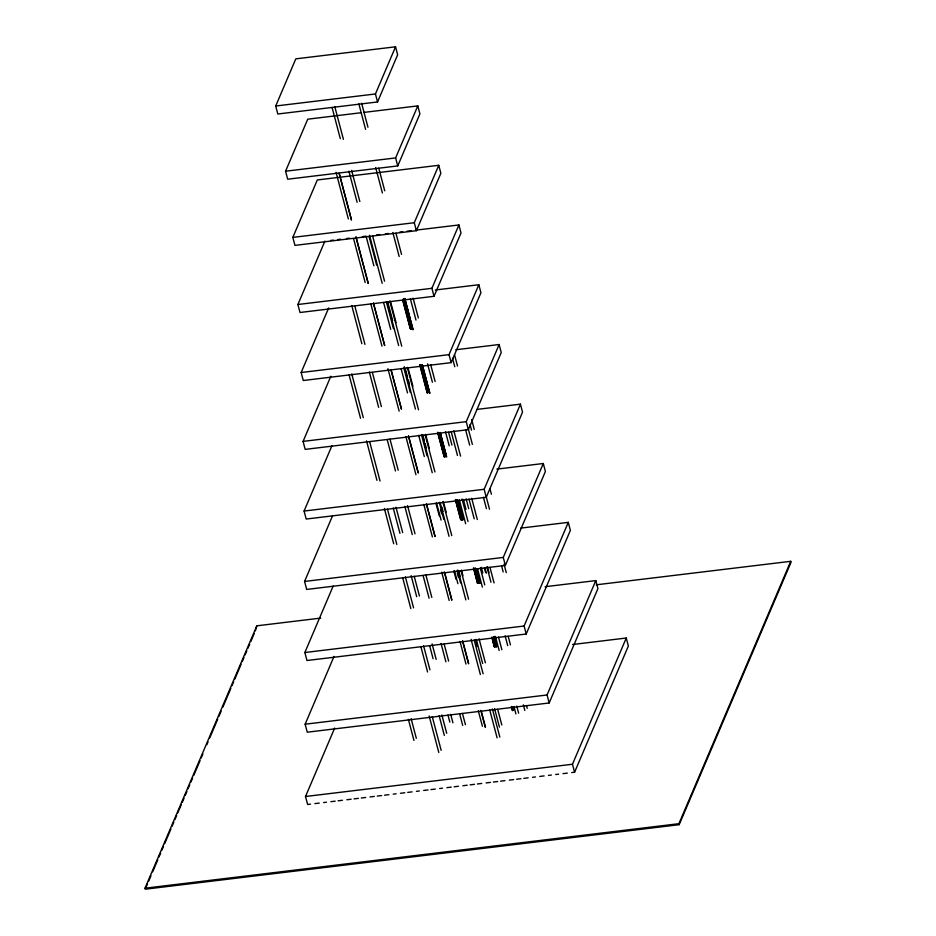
<?xml version="1.0" encoding="UTF-8"?>
<svg xmlns="http://www.w3.org/2000/svg" width="936" height="936" viewBox="0 0 936 936"><rect width="100%" height="100%" fill="white"/><g stroke="black" fill="none" stroke-linecap="round" stroke-linejoin="round"><path stroke-width="1.4" d="M275.699 106.014L295.799 58.851L395.542 46.8L397.648 54.791L377.559 101.954L277.816 114.005L275.699 106.014L375.441 93.963L395.542 46.8M364.221 112.367L417.795 105.885L419.913 113.876L397.741 165.918L287.68 179.209L285.562 171.218L307.733 119.188L361.319 112.706M292.839 237.393L317.304 179.969L438.75 165.298L440.868 173.289L416.391 230.712L294.945 245.384L292.839 237.393L414.285 222.721L438.75 165.298M415.678 230.174L458.909 224.956L461.015 232.947L434.011 296.303L300 312.495L297.894 304.504L324.897 241.149M435.334 289.996L478.822 284.743L480.94 292.734L451.14 362.641L303.264 380.507L301.158 372.516L328.653 307.979M397.741 165.918L395.624 157.927L417.795 105.885M455.809 349.76L499.134 344.53L501.24 352.521L468.363 429.671L305.183 449.385L303.077 441.394L330.853 376.214M477.208 409.383L520.428 404.165L522.534 412.156L486.252 497.285L306.201 519.047L304.083 511.056L331.859 445.875M596.326 584.801L790.733 561.308L791.002 562.302L679.173 824.686L145.267 889.2L144.998 888.205L256.827 625.821L320.662 618.099M145.829 887.866L147.549 883.841M148.684 881.162L150.965 875.815M152.685 871.802L157.81 859.751M158.956 857.072L160.664 853.059M161.811 850.379L163.519 846.366M164.666 843.687L170.937 828.957M172.084 826.277L173.792 822.264M174.927 819.585L176.647 815.572M177.781 812.893L181.21 804.855M182.344 802.187L184.064 798.162M185.199 795.495L186.907 791.47M188.054 788.791L189.762 784.777M190.909 782.098L192.617 778.085M193.752 775.406L200.035 760.687M201.17 758.008L202.89 753.995M206.879 744.623L208.014 741.944M209.734 737.919L217.714 719.187M218.86 716.508L221.142 711.149M222.85 707.136L230.841 688.393M231.976 685.714L233.696 681.7M234.831 679.021L241.114 664.291M242.249 661.612L243.957 657.598M245.103 654.919L246.811 650.906M247.958 648.227L249.666 644.214M250.813 641.534L254.229 633.508M255.376 630.829L256.827 625.821M496.887 469.111L543.301 463.507L545.407 471.498L505.37 565.426L306.68 589.434L304.574 581.443L332.596 515.689M434.011 296.303L431.905 288.311L458.909 224.956M520.673 528.115L568.281 522.37L570.387 530.361L526.207 634.011L306.973 660.512L304.855 652.521L333.169 586.065M451.14 362.641L449.034 354.65L478.822 284.743M545.115 586.72L595.811 580.601L597.928 588.592L549.175 702.971L307.254 732.198L305.136 724.207L334.047 656.382M310.53 804.141L307.628 804.492L305.51 796.501L334.702 728.021M468.363 429.671L466.257 421.668L499.134 344.53M486.252 497.285L484.146 489.294L520.428 404.165M505.37 565.426L503.264 557.435L543.301 463.507M526.207 634.011L524.101 626.02L568.281 522.37M549.175 702.971L547.069 694.98L595.811 580.601M571.685 772.586L574.587 772.235L572.469 764.244L626.266 638.024L572.575 644.518M574.587 772.235L628.372 646.015L626.266 638.024M679.173 824.686L678.916 823.692L790.733 561.308M285.562 171.218L395.624 157.927M330.654 240.447L333.544 240.096M337.861 239.581L340.739 239.23M346.507 238.528L349.385 238.189M362.361 236.621L365.239 236.27M376.763 234.877L379.653 234.526M385.41 233.836L388.3 233.485M399.824 232.093L402.702 231.742M407.031 231.215L411.349 230.701M297.894 304.504L431.905 288.311M301.158 372.516L449.034 354.65M303.077 441.394L466.257 421.668M304.083 511.056L484.146 489.294M304.574 581.443L503.264 557.435M304.855 652.521L524.101 626.02M305.136 724.207L547.069 694.98M305.51 796.501L572.469 764.244M314.882 803.615L319.235 803.088M323.587 802.562L326.488 802.21M330.841 801.684L335.193 801.157M338.095 800.807L342.447 800.28M346.8 799.753L351.152 799.227M354.054 798.876L358.406 798.35M361.308 797.998L365.66 797.472M370.012 796.945L374.365 796.419M377.266 796.08L381.619 795.553M384.52 795.202L388.873 794.676M393.225 794.149L396.127 793.798M400.479 793.272L404.832 792.745M407.733 792.394L412.086 791.868M416.438 791.341L419.34 790.99M423.692 790.464L428.045 789.937M430.946 789.586L435.298 789.06M439.651 788.533L442.552 788.182M446.905 787.656L451.257 787.129M454.159 786.778L458.511 786.252M462.864 785.737L467.216 785.21M470.118 784.859L474.47 784.333M477.372 783.982L481.736 783.455M486.088 782.929L490.441 782.402M493.342 782.051L497.695 781.525M500.596 781.174L504.949 780.647M509.301 780.121L513.653 779.594M516.555 779.243L520.907 778.717M523.809 778.366L528.161 777.839M532.514 777.313L535.415 776.962M539.768 776.435L544.12 775.909M548.473 775.394L551.374 775.043M555.727 774.517L558.628 774.166M562.981 773.639L567.333 773.113M144.998 888.205L678.916 823.692M412.39 328.489L404.539 298.795L412.296 328.325M422.113 365.239L429.214 392.102M440.06 433.099L446.039 455.715M458.008 500.947L462.864 519.328M475.944 568.807L479.688 582.941M493.892 636.655L496.513 646.554M512.589 707.347L513.337 710.167M404.176 298.97L412.027 328.665L404.153 298.982M421.75 365.414L428.852 392.278L421.668 365.426M445.676 455.89L439.698 433.274L445.524 455.914M457.271 499.719L462.513 519.503M475.593 568.983L479.337 583.128M493.927 638.258L496.162 646.741M512.249 707.522L512.998 710.354M403.381 299.087L411.22 328.688M420.931 365.332L428.021 392.114M438.855 432.994L445.208 456.955M456.78 500.655L462.01 520.381M474.704 568.304L478.436 582.403M493.003 637.381L495.249 645.828M511.302 706.446L512.425 710.67M420.603 365.648L427.705 392.512L420.147 364.806M438.551 433.508L444.53 456.136M456.125 499.964L461.354 519.749M474.447 569.24L478.191 583.374L474.564 569.228M492.769 638.516L495.015 646.998L492.839 638.516M454.522 354.721L457.505 365.999M471.65 419.55L474.26 429.413M489.902 488.604L491.388 494.243M452.533 358.277L454.767 366.736M470.036 424.511L471.522 430.15M414.285 222.721L416.391 230.712M468.292 428.91L472.387 444.401M486.158 496.536L489.516 509.219M504.036 564.174L506.271 572.633M465.555 429.636L469.65 445.138M483.432 497.273L486.404 508.552M501.673 566.327L503.159 571.954M375.441 93.963L377.559 101.954M453.855 430.735L460.559 456.089M471.732 498.361L477.313 519.503M489.973 567.415L494.068 582.917M508.213 636.457L510.448 644.916M526.453 705.51L527.202 708.33M487.527 567.076L489.013 572.715M451.129 431.461L457.458 455.422M468.995 499.099L474.213 518.825M486.872 566.736L490.967 582.239M505.112 635.79L507.71 645.653M523.353 704.831L524.839 710.471M484.871 567.555L486.369 573.195M361.6 103.206L367.953 127.226M378.776 168.199L384.743 190.804M395.94 233.181L401.544 254.37M413.115 298.163L418.345 317.947M430.654 364.56L435.135 381.514M448.578 432.373L451.936 445.091M466.116 498.771L468.725 508.669M484.403 568L485.527 572.235M358.874 103.943L365.59 129.367M375.664 167.521L382.391 192.945M392.839 232.502L399.181 256.522M410.377 298.9L415.982 320.089M427.553 363.882L432.409 382.251M445.466 431.695L449.198 445.828M463.378 499.508L465.999 509.395M481.303 567.321L482.789 572.972M462.045 499.005L468 521.551M480.285 568.035L484.754 584.941M498.525 637.077L501.883 649.748M516.766 706.107L518.626 713.15M459.319 499.742L465.648 523.692M477.559 568.772L482.391 587.094M495.425 636.398L499.145 650.485M514.039 706.844L515.9 713.887M404.82 298.596L413.045 329.706M422.382 365.04L429.858 393.319M440.329 432.9L446.683 456.932M458.266 500.748L463.121 519.129M476.202 568.608L479.946 582.742M494.149 636.457L496.759 646.355M512.834 707.136L513.583 709.968M404.773 298.525L412.951 329.542M422.627 366.187L429.682 392.98M440.095 432.455L446.425 456.417M457.95 500.128L462.782 518.45M476.167 569.205L479.887 583.303M494.009 636.878L496.618 646.741M421.96 364.981L429.39 393.178M439.791 432.643L446.109 456.616M457.634 500.315L462.84 520.053M475.476 567.988L479.185 582.087M494.056 638.469L495.916 645.524M457.084 499.742L462.302 519.527M475.348 569.018L479.08 583.151M493.611 638.293L495.858 646.776M511.887 707.569L512.624 710.401M403.357 299.181L411.196 328.864M420.884 365.625L427.963 392.5M438.773 433.497L444.74 456.125M456.3 499.953L461.518 519.749M438.083 432.666L444.389 456.125M455.949 499.953L461.167 519.749M473.944 568.398L477.945 583.362M492.242 637.673L494.723 646.987M403.053 300.561L410.506 328.84M420.182 365.309L427.296 392.453M437.802 432.245L444.413 456.92M455.621 499.941L460.863 519.679M473.862 568.269L477.641 583.292M492.114 637.334L494.43 646.916M402.644 300.058L410.272 328.735M419.773 364.9L427.237 393.26M437.638 432.561L444.144 456.838M455.341 499.613L460.652 519.562M473.429 568.047L477.454 583.175M491.845 637.252L494.243 646.788M390.487 301.474L396.092 322.686M408.049 367.93L412.905 386.311M425.611 434.374L429.343 448.519M443.535 502.246L446.156 512.144M461.471 570.106L462.957 575.769M372.61 235.942L384.556 281.174M389.785 300.959L401.731 346.191M407.335 367.392L418.532 409.792M425.26 435.24L434.971 471.978M442.81 501.661L451.772 535.591M461.109 570.925L468.573 599.192M479.033 638.762L485.386 662.793M497.706 709.429L501.813 724.979M387.761 302.211L392.617 320.592M405.311 368.667L407.558 377.149M408.307 379.969L409.43 384.216M422.873 435.111L424.371 440.774M425.12 443.594L426.231 447.841M441.921 507.218L443.044 511.465M458.734 570.843L460.231 576.494M369.498 235.264L382.192 283.327M387.048 301.696L398.631 345.513M404.223 366.713L415.432 409.114M422.148 434.561L432.233 472.715M440.072 502.398L449.034 536.316M458.008 570.246L465.847 599.918M476.295 639.499L482.648 663.519M494.594 708.751L499.45 727.132M334.831 106.833L343.418 139.324M351.62 170.399L359.834 201.486M369.17 236.808L376.635 265.052M386.334 301.79L393.436 328.63M403.884 368.187L410.225 392.207M421.422 434.585L427.027 455.774M439.347 502.398L443.816 519.351M457.259 570.211L460.617 582.917M475.546 639.428L477.418 646.495M440.528 509.547L441.652 513.77M457.283 572.949L458.394 577.173M474.178 640.013L483.105 673.791M492.406 708.985L499.836 737.135M332.093 107.57L340.306 138.645M348.894 171.136L357.107 202.223M366.058 236.129L373.897 265.789M383.608 302.527L390.698 329.367M401.146 368.924L407.499 392.933M418.696 435.322L424.289 456.511M436.609 503.135L441.09 520.088M454.522 570.948L457.88 583.654M435.942 503.24L439.288 515.923M453.808 570.866L456.043 579.314M471.077 639.335L480.367 674.528M489.668 709.722L497.11 737.872M373.476 303.17L384.673 345.56L373.429 303.241M391.026 369.58L401.474 409.149L390.944 369.673M408.564 436L418.275 472.738M426.488 503.825L435.076 536.316M444.787 573.054L451.877 599.906M462.7 640.891L468.679 663.495M481.373 711.535L485.48 727.085M408.47 436.117L418.17 472.879M426.371 503.977L434.947 536.492M444.261 571.826L451.725 600.105M462.536 641.101L468.503 663.718M480.8 710.365L485.281 727.33M336.047 172.318L348.368 218.954M353.597 238.727L365.169 282.532M370.773 303.732L381.97 346.121M387.937 368.725L399.145 411.126M405.861 436.55L415.947 474.704M423.786 504.375L432.373 536.878M441.698 572.2L449.163 600.467M459.997 641.441L465.964 664.057M478.284 710.681L482.391 726.231M354.873 306.212L364.958 344.389M372.423 372.668L381.397 406.598M389.984 439.124L398.198 470.223M407.546 505.569L415.011 533.848M425.845 574.844L431.824 597.472M444.155 644.132L448.636 661.097M462.454 713.407L465.438 724.71M351.76 305.534L361.846 343.711M369.322 371.99L378.659 407.335M387.258 439.85L395.472 470.96M404.808 506.306L412.285 534.585M423.119 575.582L429.086 598.209M441.043 643.442L445.899 661.822M459.716 714.145L462.712 725.447M395.986 507.242L402.679 532.607M414.215 576.284L419.433 595.998M432.093 643.909L436.188 659.4M450.696 714.343L452.93 722.803M393.249 507.979L399.953 533.345M411.115 575.605L416.695 596.735M429.729 646.051L433.075 658.722M447.97 715.081L449.83 722.124M351.749 373.897L363.285 417.585M369.615 441.546L380.039 481.01M387.492 509.196L396.805 544.424M405.37 576.833L413.56 607.838M423.61 645.887L429.94 669.848M441.85 714.94L446.694 733.262M349.011 374.634L360.559 418.322M366.514 440.868L376.939 480.332M384.392 508.517L393.693 543.746M402.632 577.57L410.822 608.575M420.872 646.624L427.576 671.99M439.124 715.677L444.331 735.415M432.256 716.613L441.16 750.333M429.144 715.935L438.797 752.474M411.115 718.649L416.321 738.317M408.388 719.375L413.958 740.458M410.881 328.887L403.404 300.608L410.834 328.887M351.445 219.808L339.125 173.172L351.421 219.831M368.246 283.386L355.926 236.761L368.199 283.444"/></g></svg>
